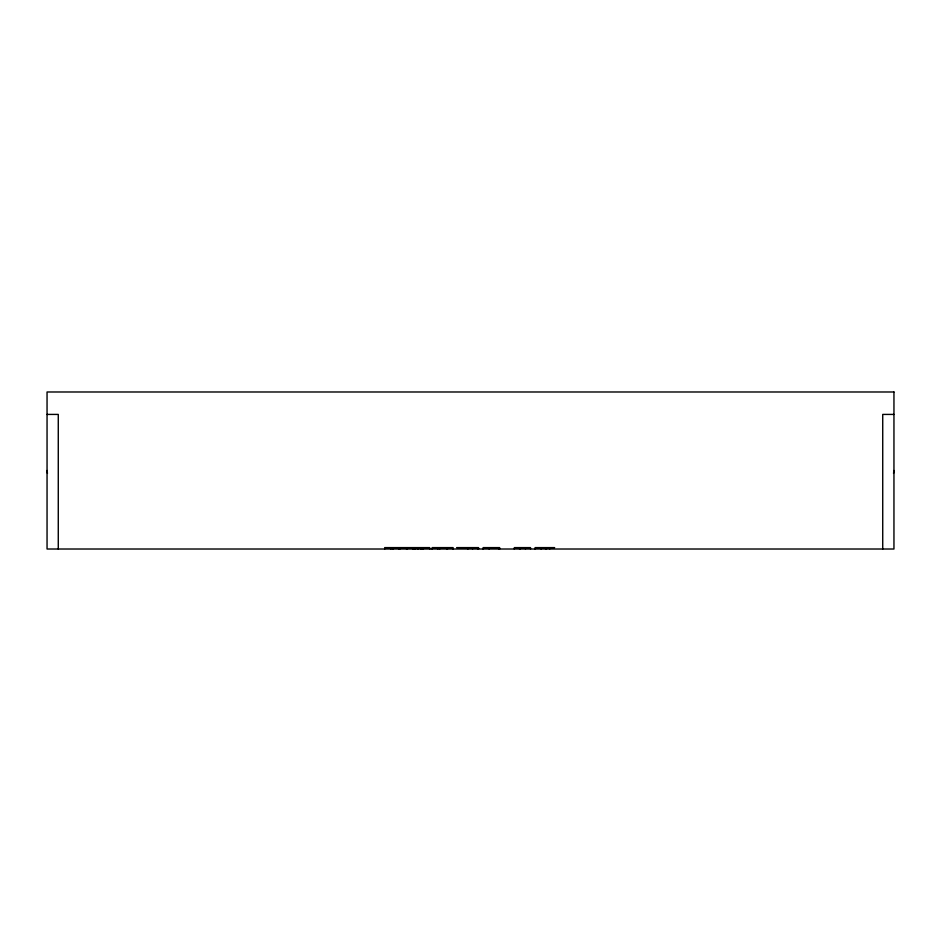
<?xml version="1.0" encoding="UTF-8"?>
<svg xmlns="http://www.w3.org/2000/svg" width="941" height="941" viewBox="0 0 941 941"><rect width="100%" height="100%" fill="white"/><g stroke="black" fill="none" stroke-linecap="round" stroke-linejoin="round"><path stroke-width="1.41" d="M893.538 473.405L893.95 470.5M47.05 414.416L58.271 414.416L58.271 549.015M893.95 414.416L882.729 414.416L882.729 549.015M456.632 547.615L478.487 547.615L478.487 549.015L478.393 547.615M554.649 547.615L535.088 547.615L535.088 549.015M47.05 470.5L47.462 473.405M549.65 547.615L549.65 549.015M546.474 547.615L546.474 549.015M545.533 547.615L545.533 549.015M541.193 547.615L541.193 549.015M530.501 549.015L530.501 547.615L514.339 547.615L514.339 549.015M525.454 547.615L525.454 549.015M520.102 547.615L520.102 549.015M519.608 547.615L519.503 549.015M499.659 549.015L499.659 547.615L483.121 547.615L483.121 549.015M498.836 547.615L498.836 549.015M489.226 547.615L489.226 549.015M477.828 547.615L477.828 549.015M472.547 547.615L472.547 549.015M467.795 547.615L467.795 549.015M453.103 549.015L453.103 547.615L432.142 547.615L432.142 549.015M447.481 547.615L447.481 549.015M447.187 547.615L447.187 549.015M439.682 547.615L439.682 549.015M437.753 547.615L437.753 549.015M429.708 549.015L429.708 547.615L384.693 547.615L384.693 549.015M423.391 547.615L423.391 549.015M421.862 547.615L421.862 549.015M421.45 547.615L421.45 549.015M420.509 547.615L420.509 549.015M418.016 547.615L418.016 549.015M415.522 547.615L415.522 549.015M414.746 547.615L414.746 549.015M414.169 547.615L414.169 549.015M412.652 547.615L412.652 549.015M407.312 547.615L407.312 549.015M406.488 547.615L406.488 549.015M399.819 547.615L399.819 549.015M399.078 547.615L399.078 549.015M393.009 547.615L393.009 549.015M390.809 547.615L390.809 549.015M893.95 391.985L47.05 391.985L47.05 549.015L893.95 549.015L893.95 391.985"/></g></svg>
